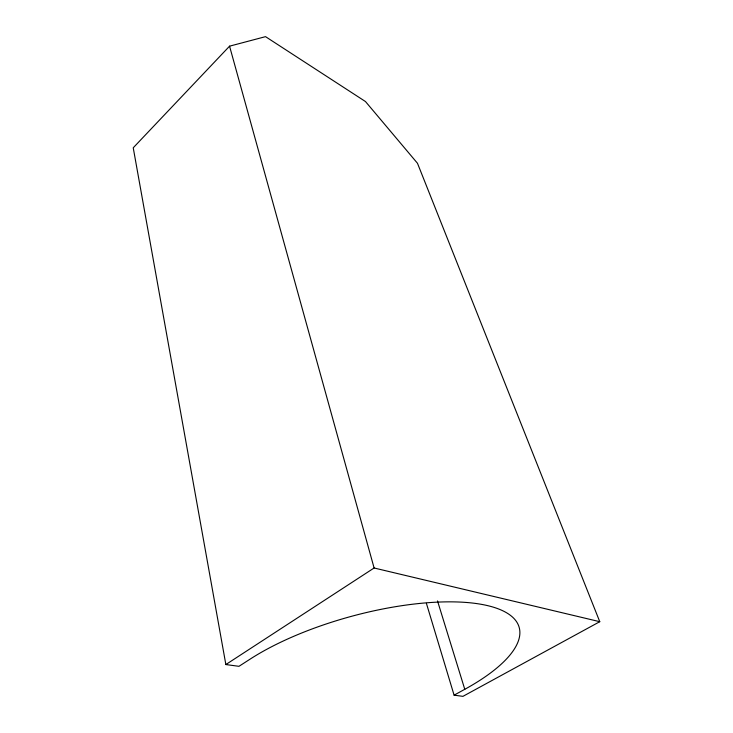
<?xml version="1.0" encoding="UTF-8"?>
<svg xmlns="http://www.w3.org/2000/svg" width="733" height="733" viewBox="0 0 733 733"><rect width="100%" height="100%" fill="white"/><g stroke="black" fill="none" stroke-linecap="round" stroke-linejoin="round"><path stroke-width="1.1" d="M454.094 695.168L462.935 696.35L599.768 621.694L417.48 163.285L365.474 101.539L265.529 36.65L229.557 46.17L133.232 147.791L225.856 664.556L238.967 666.315L250.292 659.013A159.831 55.076 -15.3 0 1 476.45 603.552A159.831 55.076 -15.3 0 1 464.777 689.304L454.094 695.168L426.386 603.296M225.856 664.556L374.105 567.993L599.768 621.694M437.519 600.932L464.777 689.304M229.557 46.17L374.105 567.993"/></g></svg>
